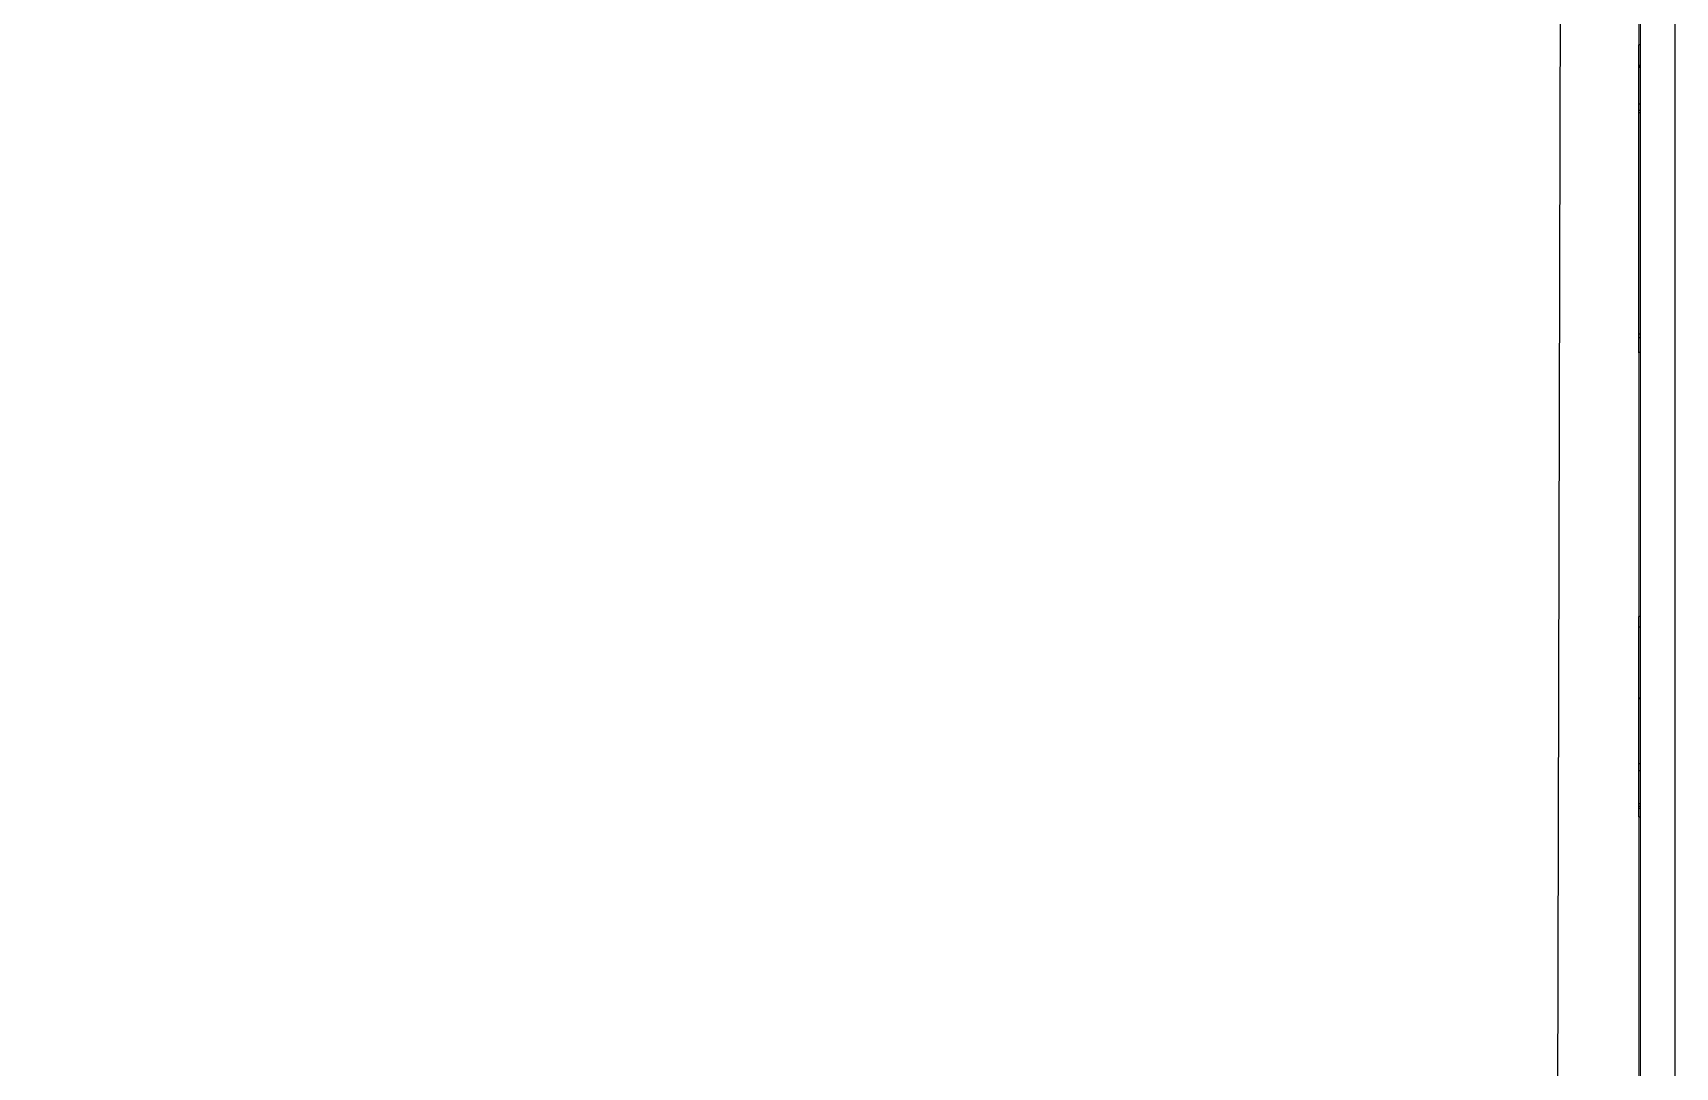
# Model space of a CAD drawing. Header units: millimetres. Extents: x 3914 to 443608, y -156176 to 78197.
# Drawn here: x 132436 to 133387, y -138931 to -138331 of the extents above; entities that cross this region are included whole.
import ezdxf

# ---------------------------------------------------------------- set-up
doc = ezdxf.new("R2010")
doc.units = ezdxf.units.MM
doc.layers.add('A-FLOR', color=7, linetype='Continuous', lineweight=9)
doc.layers.add('A-GENM-3', color=7, linetype='Continuous', lineweight=5)

# ---------------------------------------------------------------- blocks, each defined once
blk = doc.blocks.new('Рисунок_горы - Рисунок_горы-31934381-Объем проектирования 1 этажа')
at = {"layer": 'A-GENM-3'}
for p, q in [((107109, 10341.4), (107109, 6202.65)), ((107109, 7185.35), (107109, 7981.09)), ((107109, 7726.02), (107109, 7712.63)), ((107109, 7402.65), (107109, 7707.35)), ((107109, 7707.35), (107109, 7402.65))]:
    blk.add_line(p, q, dxfattribs=at)
for points, knots in [([(107109, 7835.59), (107109, 7835.59), (107109, 7817.1), (107109, 7793.66), (107109, 7777.75)], [0.28057554, 0.28057554, 0.28057554, 0.28057554, 0.28057555, 0.287769784, 0.287769784, 0.287769784, 0.287769784]), ([(107109, 7777.75), (107109, 7777.75), (107109, 7767.9), (107109, 7738.53), (107109, 7726.02)], [0.287769784, 0.287769784, 0.287769784, 0.287769784, 0.287769794, 0.294964029, 0.294964029, 0.294964029, 0.294964029]), ([(107109, 7712.63), (107109, 7712.63), (107109, 7715.99), (107109, 7718.48), (107109, 7719.13)], [0.302158273, 0.302158273, 0.302158273, 0.302158273, 0.302158283, 0.305090294, 0.305090294, 0.305090294, 0.305090294]), ([(107109, 7707.35), (107109, 7707.35), (107109, 7708.95), (107109, 7710.37), (107109, 7711.62)], [0.875, 0.875, 0.875, 0.875, 0.87500001, 0.88713373, 0.88713373, 0.88713373, 0.88713373]), ([(107109, 7426.78), (107109, 7426.78), (107109, 7346.52), (107109, 7313.59), (107109, 7254.1)], [0.0625, 0.0625, 0.0625, 0.0625, 0.06250001, 0.125, 0.125, 0.125, 0.125]), ([(107109, 7343.8), (107109, 7343.8), (107109, 7344.01), (107109, 7344.22), (107109, 7344.41)], [0.333333333, 0.333333333, 0.333333333, 0.333333333, 0.333333343, 0.337540582, 0.337540582, 0.337540582, 0.337540582]), ([(107109, 7321.65), (107109, 7321.65), (107109, 7315.28), (107109, 7310.48), (107109, 7307.03)], [0.16666667, 0.16666667, 0.16666667, 0.16666667, 0.16666668, 0.19022638, 0.19022638, 0.19022638, 0.19022638]), ([(107109, 7254.1), (107109, 7254.1), (107109, 7247.91), (107109, 7227.32), (107109, 7222.2)], [0.125, 0.125, 0.125, 0.125, 0.12500001, 0.1875, 0.1875, 0.1875, 0.1875]), ([(107109, 7222.2), (107109, 7222.2), (107109, 7220.58), (107109, 7219.43), (107109, 7218.59)], [0.1875, 0.1875, 0.1875, 0.1875, 0.18750001, 0.195703695, 0.195703695, 0.195703695, 0.195703695]), ([(107109, 7196.69), (107109, 7196.69), (107109, 7135.52), (107109, 7087.74), (107109, 6990.02)], [0.25, 0.25, 0.25, 0.25, 0.25000001, 0.3125, 0.3125, 0.3125, 0.3125])]:
    blk.add_open_spline(points, degree=3, knots=knots, dxfattribs=at)
for points in [[(107109, 7719.14), (107109, 7718.4), (107109, 7714.93), (107109, 7707.35)], [(107109, 7712.63), (107109, 7681.93), (107109, 7475.79), (107109, 7426.78)], [(107109, 7423.36), (107109, 7402.32), (107109, 7347.25), (107109, 7321.65)], [(107109, 7356.4), (107109, 7356.98), (107109, 7357.62), (107109, 7358.33)], [(107109, 7312.45), (107109, 7320.8), (107109, 7332.3), (107109, 7343.8)], [(107109, 7213.5), (107109, 7211.23), (107109, 7206.68), (107109, 7196.69)], [(107109, 7183.09), (107109, 7183.11), (107109, 7183.13), (107109, 7183.15)], [(107109, 7183.08), (107109, 7183.09), (107109, 7183.09), (107109, 7183.09)], [(107109, 7183.07), (107109, 7183.08), (107109, 7183.08), (107109, 7183.08)], [(107109, 7183.07), (107109, 7183.07), (107109, 7183.07), (107109, 7183.07)], [(107109, 7183.06), (107109, 7183.06), (107109, 7183.07), (107109, 7183.07)], [(107109, 7183.05), (107109, 7183.05), (107109, 7183.06), (107109, 7183.06)], [(107109, 7183.04), (107109, 7183.04), (107109, 7183.05), (107109, 7183.05)], [(107109, 7183.02), (107109, 7183.03), (107109, 7183.03), (107109, 7183.04)], [(107109, 7183), (107109, 7183.01), (107109, 7183.01), (107109, 7183.02)], [(107109, 7182.99), (107109, 7182.99), (107109, 7183), (107109, 7183)], [(107109, 7182.98), (107109, 7182.98), (107109, 7182.98), (107109, 7182.99)], [(107109, 7182.93), (107109, 7182.95), (107109, 7182.96), (107109, 7182.98)], [(107109, 7182.91), (107109, 7182.92), (107109, 7182.92), (107109, 7182.93)], [(107109, 7182.9), (107109, 7182.9), (107109, 7182.91), (107109, 7182.91)], [(107109, 7182.83), (107109, 7182.85), (107109, 7182.88), (107109, 7182.9)], [(107109, 7182.82), (107109, 7182.82), (107109, 7182.82), (107109, 7182.83)], [(107109, 7182.8), (107109, 7182.81), (107109, 7182.81), (107109, 7182.82)], [(107109, 7182.61), (107109, 7182.68), (107109, 7182.74), (107109, 7182.8)], [(107109, 7182.54), (107109, 7182.56), (107109, 7182.59), (107109, 7182.61)], [(107109, 7182.52), (107109, 7182.53), (107109, 7182.53), (107109, 7182.54)], [(107109, 7182.51), (107109, 7182.51), (107109, 7182.52), (107109, 7182.52)], [(107109, 7182.5), (107109, 7182.5), (107109, 7182.5), (107109, 7182.51)], [(107109, 7182.48), (107109, 7182.49), (107109, 7182.49), (107109, 7182.5)], [(107109, 7182.23), (107109, 7182.31), (107109, 7182.4), (107109, 7182.48)], [(107109, 7182.22), (107109, 7182.22), (107109, 7182.23), (107109, 7182.23)]]:
    blk.add_open_spline(points, degree=3, dxfattribs=at)

msp = doc.modelspace()

# ---------------------------------------------------------------- linework, layer by layer
for p, q in [((133387, -145962.74), (133387, -135512.74)), ((133366, -137395.11), (133366, -138376.26)), ((133367, -138338.49), (133366, -138338.49)), ((133366, -138350.25), (133367, -138350.25)), ((133366, -138350.63), (133367, -138350.63)), ((133367, -138351.17), (133366, -138351.17)), ((133367, -138351.55), (133366, -138351.55)), ((133367, -138372.76), (133366, -138372.76)), ((133366, -138376.26), (133367, -138376.26)), ((133367, -138377.88), (133366, -138377.88)), ((133366, -138377.88), (133366, -138716.67)), ((133367, -138505.93), (133366, -138505.93)), ((133366, -138508), (133367, -138508)), ((133366, -138516.5), (133367, -138516.5)), ((133367, -138669.58), (133366, -138669.58)), ((133367, -138675.63), (133366, -138675.63)), ((133366, -138716.67), (133367, -138716.67)), ((133367, -138717.29), (133366, -138717.29)), ((133366, -138717.29), (133366, -138970)), ((133366, -138754.6), (133367, -138754.6)), ((133366, -138758.62), (133367, -138758.62)), ((133367, -138778.02), (133366, -138778.02)), ((133366, -138779.45), (133367, -138779.45)), ((133366, -138780.44), (133367, -138780.44)), ((133366, -138785.5), (133367, -138785.5))]:
    msp.add_line(p, q)
at = {"flags": 128}
msp.add_lwpolyline([(133302.6, -145962.74), (133303.25, -145687.2), (133303.26, -145683.98), (133308.42, -143485.13), (133308.97, -143252.58), (133302.93, -143252.57), (133303.86, -142855.8), (133309.9, -142855.81), (133309.91, -142851.63), (133315.06, -140654.6), (133309.03, -140654.58), (133310.13, -140187.74), (133316.16, -140187.76), (133321.89, -137745.12), (133323.42, -137094.49), (133323.42, -137093.58), (133317.39, -137093.56), (133320.31, -135849.65), (127848.36, -135836.81), (127836.15, -141036.29), (127816.15, -141036.25), (127805.22, -145694.73), (128065.22, -145695.34), (128064.4, -146045.34)], dxfattribs=at)
for points, knots in [([(133366, -138350.25), (133366, -138343.02), (133366, -138336.42), (133366, -138341.09), (133366, -138368.5), (133366, -138408.9), (133366, -138448.62), (133366, -138464.85), (133366, -138489.4), (133366, -138505.74), (133366, -138511.83), (133366, -138515.9), (133366, -138516.48), (133366, -138516.5)], [-2.06349, -2.06349, -2.06349, -2.06349, -2.003958, -1.932377, -1.83765, -1.718064, -1.60162, -1.47574, -1.346732, -1.215733, -1.118036, -1.016352, -0.956981, -0.956981, -0.956981, -0.956981]), ([(133366, -138516.88), (133366, -138516.86), (133366, -138516.28), (133366, -138512.21), (133366, -138506.12), (133366, -138489.78), (133366, -138465.23), (133366, -138449), (133366, -138409.28), (133366, -138368.88), (133366, -138341.47), (133366, -138336.8), (133366, -138343.4), (133366, -138350.63)], [-1.106509, -1.106509, -1.106509, -1.106509, -1.047139, -0.945454, -0.847758, -0.716759, -0.587751, -0.46187, -0.345426, -0.22584, -0.131113, -0.059532, 0, 0, 0, 0]), ([(133366, -138516.5), (133366, -138516.5), (133366, -138516.14), (133366, -138514.42), (133366, -138506.47), (133366, -138499.57), (133366, -138497.27), (133366, -138493.12), (133366, -138474.23), (133366, -138445.38), (133366, -138411.52), (133366, -138383.02), (133366, -138355.88), (133366, -138351.17)], [-0.9540591, -0.9540591, -0.9540591, -0.9540591, -0.9092452, -0.8051318, -0.7451716, -0.7166789, -0.6965105, -0.6546649, -0.5682867, -0.4333632, -0.2781403, -0.1149887, 0, 0, 0, 0]), ([(133366, -138351.55), (133366, -138356.26), (133366, -138383.41), (133366, -138411.9), (133366, -138445.76), (133366, -138474.61), (133366, -138493.5), (133366, -138497.65), (133366, -138499.95), (133366, -138506.85), (133366, -138514.8), (133366, -138516.52), (133366, -138516.88), (133366, -138516.88)], [-2.0634904, -2.0634904, -2.0634904, -2.0634904, -1.9485017, -1.7853501, -1.6301272, -1.4952038, -1.4088255, -1.3669799, -1.3468115, -1.3183188, -1.2583586, -1.1542453, -1.1094313, -1.1094313, -1.1094313, -1.1094313]), ([(133366, -138505.93), (133366, -138503.7), (133366, -138494.4), (133366, -138482.12), (133366, -138442.4), (133366, -138402), (133366, -138374.59), (133366, -138370.49), (133366, -138374.18), (133366, -138376.26)], [-0.6263302, -0.6263302, -0.6263302, -0.6263302, -0.5877508, -0.4618702, -0.3454264, -0.2258401, -0.1311132, -0.0595321, -0.0272607, -0.0272607, -0.0272607, -0.0272607]), ([(133366, -138377.88), (133366, -138375.26), (133366, -138371.17), (133366, -138375.36), (133366, -138402.77), (133366, -138443.17), (133366, -138482.89), (133366, -138495.5), (133366, -138505.32), (133366, -138508)], [-2.0403844, -2.0403844, -2.0403844, -2.0403844, -2.0039584, -1.9323773, -1.8376503, -1.718064, -1.6016202, -1.4757396, -1.4297087, -1.4297087, -1.4297087, -1.4297087]), ([(133366, -138754.6), (133366, -138746.57), (133366, -138741.5), (133366, -138735.74), (133366, -138726.57), (133366, -138717.7), (133366, -138707.43), (133366, -138698.67), (133366, -138690.31), (133366, -138683.84), (133366, -138675.92), (133366, -138670.96), (133366, -138668.39), (133366, -138675.09), (133366, -138696.07), (133366, -138737.13), (133366, -138762.74), (133366, -138778.01), (133366, -138778.01), (133366, -138779.34), (133366, -138779.44), (133366, -138779.45)], [-1.570099, -1.570099, -1.570099, -1.570099, -1.541159, -1.501754, -1.446541, -1.382724, -1.319119, -1.257396, -1.183774, -1.104802, -1.027747, -0.955254, -0.896935, -0.833013, -0.751105, -0.652602, -0.534539, -0.451116, -0.365944, -0.289006, -0.279424, -0.279424, -0.279424, -0.279424]), ([(133366, -138783.47), (133366, -138783.47), (133366, -138783.39), (133366, -138782.04), (133366, -138782.04), (133366, -138766.77), (133366, -138741.15), (133366, -138700.1), (133366, -138679.12), (133366, -138672.41), (133366, -138674.98), (133366, -138679.95), (133366, -138687.86), (133366, -138694.34), (133366, -138702.7), (133366, -138710.09), (133366, -138714.97), (133366, -138716.67)], [-1.294183, -1.294183, -1.294183, -1.294183, -1.281093, -1.204155, -1.118982, -1.03556, -0.917496, -0.818994, -0.737085, -0.673164, -0.614845, -0.542352, -0.465296, -0.386325, -0.312703, -0.250979, -0.218443, -0.218443, -0.218443, -0.218443]), ([(133366, -138783.47), (133366, -138783.47), (133366, -138783.36), (133366, -138782.04), (133366, -138782.04), (133366, -138766.77), (133366, -138741.15), (133366, -138700.1), (133366, -138679.12), (133366, -138672.41), (133366, -138674.98), (133366, -138679.95), (133366, -138687.86), (133366, -138694.34), (133366, -138702.7), (133366, -138711.46), (133366, -138721.73), (133366, -138730.6), (133366, -138739.77), (133366, -138745.52), (133366, -138750.6), (133366, -138758.62)], [-1.290674, -1.290674, -1.290674, -1.290674, -1.281093, -1.204155, -1.118982, -1.03556, -0.917496, -0.818994, -0.737085, -0.673164, -0.614845, -0.542352, -0.465296, -0.386325, -0.312703, -0.250979, -0.187375, -0.123558, -0.068344, -0.028939, 0, 0, 0, 0]), ([(133366, -138717.29), (133366, -138716.07), (133366, -138711.72), (133366, -138704.72), (133366, -138696.36), (133366, -138689.88), (133366, -138681.97), (133366, -138677.01), (133366, -138674.43), (133366, -138681.14), (133366, -138702.12), (133366, -138743.18), (133366, -138768.79), (133366, -138784.06), (133366, -138784.06), (133366, -138785.39), (133366, -138785.49), (133366, -138785.49)], [-1.342666, -1.342666, -1.342666, -1.342666, -1.319119, -1.257396, -1.183774, -1.104802, -1.027747, -0.955254, -0.896935, -0.833013, -0.751105, -0.652602, -0.534539, -0.451116, -0.365944, -0.289006, -0.279043, -0.279043, -0.279043, -0.279043]), ([(133366, -138779.45), (133366, -138779.45), (133366, -138778.23), (133366, -138774.3), (133366, -138767.68), (133366, -138755.47)], [-0.275916, -0.275916, -0.275916, -0.275916, -0.1854375, -0.0860846, 0, 0, 0, 0]), ([(133366, -138759.49), (133366, -138771.71), (133366, -138778.33), (133366, -138782.25), (133366, -138783.47), (133366, -138783.47)], [-1.5700987, -1.5700987, -1.5700987, -1.5700987, -1.4840141, -1.3846612, -1.2941827, -1.2941827, -1.2941827, -1.2941827]), ([(133366, -138778.02), (133366, -138779.94), (133366, -138782.28), (133366, -138783.42), (133366, -138783.47)], [-1.4699248, -1.4699248, -1.4699248, -1.4699248, -1.3846612, -1.2986694, -1.2986694, -1.2986694, -1.2986694]), ([(133366, -138785.5), (133366, -138785.5), (133366, -138784.4), (133366, -138782.13), (133366, -138780.44)], [-0.2759159, -0.2759159, -0.2759159, -0.2759159, -0.1854375, -0.1062044, -0.1062044, -0.1062044, -0.1062044])]:
    msp.add_open_spline(points, degree=3, knots=knots)
at = {"layer": 'A-FLOR'}
msp.add_line((133367, -135732.74), (133367, -145942.74), dxfattribs=at)

# ---------------------------------------------------------------- block references
msp.add_blockref('Рисунок_горы - Рисунок_горы-31934381-Объем проектирования 1 этажа', (26257, -146112.74))

doc.saveas('drawing.dxf')
